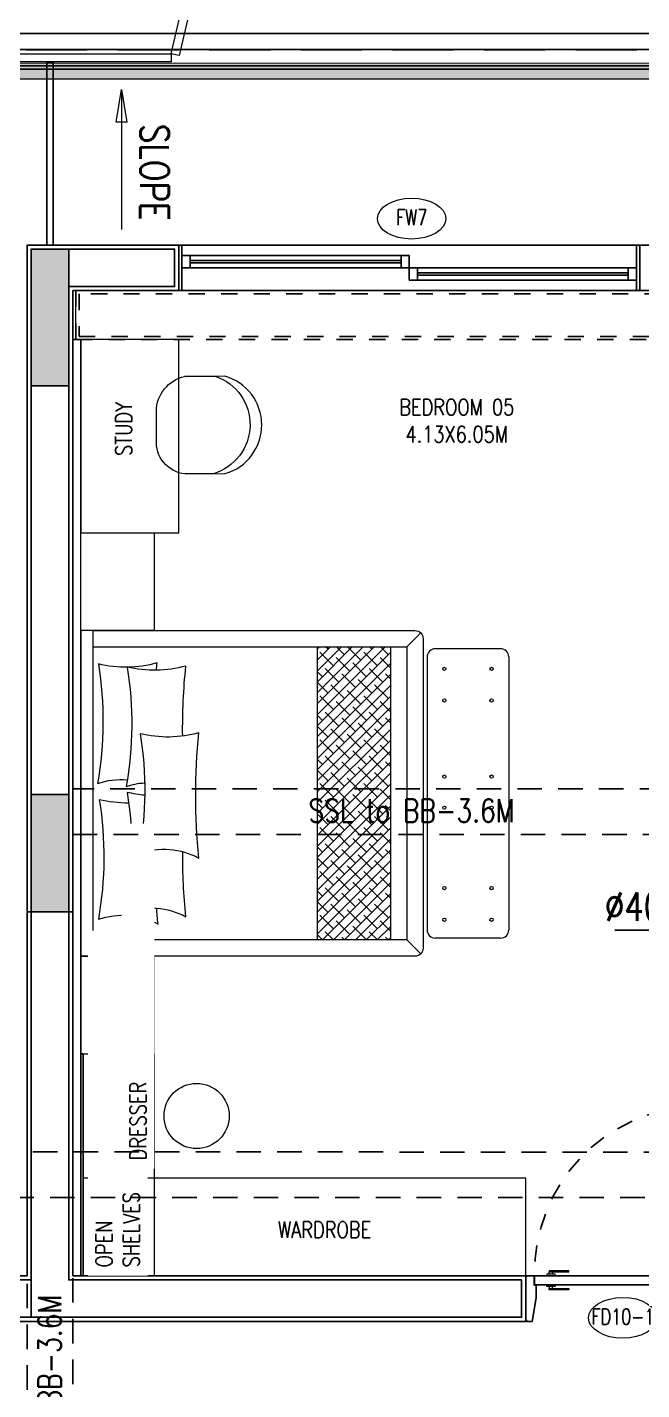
# Model space of a CAD drawing. Header units: metres. Extents: x 42 to 199, y -121 to 268.
# Drawn here: x 104.07 to 107.84, y 38.67 to 47.04 of the extents above; entities that cross this region are included whole.
import ezdxf
from ezdxf import colors
from ezdxf.entities.mleader import LeaderData, LeaderLine
from ezdxf.enums import TextEntityAlignment as Align
from ezdxf.math import Vec2, Vec3

# ---------------------------------------------------------------- set-up
doc = ezdxf.new("R2010")
doc.units = ezdxf.units.M
doc.header["$LTSCALE"] = 0.3
for name, pattern in [('CENTER', [2, 1.25, -0.25, 0.25, -0.25]), ('DASHED', [0.75, 0.5, -0.25]), ('FK_R_BLR_FINAL FLOOR PLANS_24.09.2020$0$DASHED2', [0.375, 0.25, -0.125]), ('HIDDEN', [0.375, 0.25, -0.125])]:
    doc.linetypes.add(name, pattern=pattern)
doc.layers.get('0').update_dxf_attribs({"color": 8})
for name, color, linetype in [('A-Cols', 8, 'Continuous'), ('A-DWV', 8, 'Continuous'), ('A-ELEVATION 3', 8, 'Continuous'), ('A-Glass', 8, 'Continuous'), ('A-Hidden-Above', 8, 'HIDDEN'), ('A-Pelmet', 8, 'CENTER'), ('A-TEXT ARCHITECURAL', 8, 'Continuous'), ('A-Wall-Full', 8, 'Continuous'), ('A-Wall-Plst', 8, 'Continuous')]:
    doc.layers.add(name, color=color, linetype=linetype)
for name, color, linetype, lineweight in [('A-DOOR TAGS', 8, 'Continuous', 9), ('A-Furniture', 8, 'Continuous', 0), ('AGI- TEXT', 7, 'Continuous', 0), ('AGI-EX RAIN WATER', 4, 'Continuous', 0), ('DA HOUSE ARCH LAYOUT', 8, 'Continuous', 9), ('ELEVATION 3', 8, 'Continuous', 13), ('PHE - DWS', 3, 'DASHED', 0)]:
    doc.layers.add(name, color=color, linetype=linetype, lineweight=lineweight)
doc.styles.add('ROMANS', font='romans.shx', dxfattribs={"width": 0.8, "height": 0.5})
doc.styles.add('RomanS-Narrow', font='romans.shx', dxfattribs={"width": 0.75})
doc.styles.get("Standard").update_dxf_attribs({"font": 'arial.ttf'})
doc.styles.add('T225', font='romans.shx', dxfattribs={"width": 0.8, "height": 0.25})
doc.dimstyles.get("Standard").update_dxf_attribs({"dimtxt": 0.3, "dimasz": 0.25, "dimexe": 0.18, "dimexo": 0.0625, "dimgap": 0.09, "dimtad": 0, "dimtih": 1, "dimtoh": 1, "dimzin": 0, "dimdsep": 46, "dimtxsty": 'Standard', "dimblk": 'ARCHTICK', "dimcen": 0.09, "dimclrd": 256, "dimclre": 256, "dimclrt": 256, "dimadec": 0, "dimazin": 0, "dimtfac": 1, "dimtofl": 0, "dimtmove": 0, "dimatfit": 3, "dimfxl": 1, "dimtolj": 1, "dimtzin": 0, "dimlwd": -1, "dimlwe": -1, "dimarcsym": 0})

# ---------------------------------------------------------------- blocks, each defined once
blk = doc.blocks.new('zw$4B53')
at = {"color": 8}
blk.add_lwpolyline([(0.42, -0.001), (0.42, -0.001), (0.412, 0.24, 0.413054), (0.103, 0.474), (-0.137, 0.465, 0.347123), (-0.428, 0.209), (-0.418, -0.055, 0.733409)], format="xyb", close=True, dxfattribs=at)
blk.add_lwpolyline([(0.412, 0.24), (0.424, -0.105, -0.753413), (-0.415, -0.136), (-0.428, 0.209)], format="xyb", dxfattribs=at)
blk = doc.blocks.new('FK_R_BLR_FINAL FLOOR PLANS_24.09.2020$0$pillow set')
at = {"color": 8, "linetype": 'FK_R_BLR_FINAL FLOOR PLANS_24.09.2020$0$DASHED2', "ltscale": 50}
blk.add_arc((-526.8455, 777.3109), 0.4633, 252.267, 298.99439, dxfattribs=at)
at = {"color": 8, "ltscale": 0.6}
for centre, radius, start, end in [((-529.1365, 776.447), 2.191, 351.83218, 11.12073), ((-526.6736, 777.2688), 0.4633, 252.267, 298.99439), ((-522.8581, 776.5886), 3.7761, 175.18376, 176.67368), ((-522.6862, 776.5465), 3.7761, 175.18376, 181.24828), ((-528.9646, 776.4049), 2.191, 351.83218, 11.12073), ((-526.587, 776.9102), 0.4633, 252.267, 298.99439), ((-522.5996, 776.1879), 3.7761, 175.18376, 186.88237), ((-528.878, 776.0463), 2.191, 351.83218, 11.12073), ((-526.7866, 775.4452), 0.7139, 90.06412, 104.69166), ((-526.6147, 775.403), 0.7139, 95.88915, 104.69166), ((-526.8359, 776.4771), 0.4633, 252.267, 275.31424), ((-529.1269, 775.6132), 2.191, 351.83218, 11.12073), ((-526.6597, 776.4992), 0.4633, 252.267, 266.62655), ((-528.9507, 775.6354), 2.191, 351.83218, 11.12073), ((-526.8359, 776.4771), 0.4633, 288.21587, 288.74751), ((-526.5281, 775.0445), 0.7139, 75.43116, 104.69166), ((-522.6724, 775.777), 3.7761, 180.34952, 186.88237), ((-526.6009, 774.6335), 0.7139, 75.43116, 104.69166), ((-522.8485, 775.7548), 3.7761, 186.19343, 186.88237), ((-526.777, 774.6113), 0.7139, 75.43116, 104.69166)]:
    blk.add_arc(centre, radius, start, end, dxfattribs=at)
blk = doc.blocks.new('zw$9CC5')
at = {"linetype": 'FK_R_BLR_FINAL FLOOR PLANS_24.09.2020$0$DASHED2', "ltscale": 50, "transparency": 33554549}
h = blk.add_hatch(dxfattribs=at)
h.set_pattern_fill('ANSI38', color=8, scale=0.015, angle=180, style=0)
h.set_pattern_definition([(45, (-191.109367, 61.404476), (-0.03367596, 0.03367596), []), (135, (-191.109367, 61.404476), (-0.101027881, 0.03367596), [0.1190625, -0.0714375])])
h.paths.add_polyline_path([(-0.66, 1.7), (-0.21, 1.7), (-0.21, -0.1), (-0.66, -0.1)])
at = {"color": 8, "ltscale": 0.6}
for p, q in [((-0.11, 1.7), (-0.0246, 1.7854)), ((-0.11, -0.1), (-0.0246, -0.1854))]:
    blk.add_line(p, q, dxfattribs=at)
at = {"color": 8, "ltscale": 50}
for p, q in [((-0.66, 1.7), (-0.66, -0.1)), ((-0.21, 1.7), (-0.21, -0.1))]:
    blk.add_line(p, q, dxfattribs=at)
at = {"color": 8, "ltscale": 2}
for p, q in [((0.4662, 1.6886), (0.0651, 1.6886)), ((0.015, 1.6385), (0.015, -0.0385)), ((0.5163, 1.6385), (0.5163, -0.0385)), ((0.4662, -0.0886), (0.0651, -0.0886))]:
    blk.add_line(p, q, dxfattribs=at)
at = {"color": 8, "ltscale": 0.6}
for points in [[(-2.035, 1.8), (-2.11, 1.8), (-2.11, -0.2), (-2.035, -0.2)], [(-2.035, 1.7), (-0.11, 1.7), (-0.11, -0.1), (-2.035, -0.1)]]:
    blk.add_lwpolyline(points, close=True, dxfattribs=at)
blk.add_lwpolyline([(-2.035, 1.8), (-0.06, 1.8, -0.414214), (-0.01, 1.75), (-0.01, -0.15, -0.414214), (-0.06, -0.2), (-2.035, -0.2)], format="xyb", close=True, dxfattribs=at)
at = {"color": 8, "ltscale": 2}
for centre in [(0.1207, 1.5652), (0.4106, 1.5652), (0.1207, 1.3713), (0.4106, 1.3713), (0.1207, 0.9039), (0.4106, 0.9039), (0.1207, 0.7128), (0.4106, 0.7128), (0.1207, 0.2184), (0.4106, 0.2184), (0.1207, 0.0245), (0.4106, 0.0245)]:
    blk.add_circle(centre, 0.01, dxfattribs=at)
for centre, start, end in [((0.0651, 1.6385), 90, 180), ((0.4662, 1.6385), 360, 90), ((0.0651, -0.0385), 180, 270), ((0.4662, -0.0385), 270, 360)]:
    blk.add_arc(centre, 0.0501, start, end, dxfattribs=at)
at = {"color": 8, "ltscale": 0.6, "xscale": -1, "rotation": 181.041621635059}
blk.add_blockref('FK_R_BLR_FINAL FLOOR PLANS_24.09.2020$0$pillow set', (510.7736, 786.3484), dxfattribs=at)
blk = doc.blocks.new('FK_R_BLR_FINAL FLOOR PLANS_24.09.2020$0$Door Legend-flat-46')
at = {"color": 8, "linetype": 'ByBlock'}
blk.add_ellipse((-0.0021, 0.106), major_axis=(0.21, 0.0004), ratio=0.597277, start_param=-3.141592653589793, end_param=3.141592653589793, dxfattribs=at)
blk = doc.blocks.new('*U113')
at = {"color": 8}
for points in [[(6.2336, -0.025), (6.2836, -0.025), (6.2836, 0.05), (6.2336, 0.05)], [(6.2836, 0.05), (6.2836, -0.025), (7.5786, -0.025), (7.5786, 0.05)], [(7.6286, -0.025), (7.5786, -0.025), (7.5786, 0.05), (7.6286, 0.05)]]:
    blk.add_lwpolyline(points, close=True, dxfattribs=at)
at = {"layer": 'A-Glass', "color": 8}
blk.add_lwpolyline([(6.2836, 0.0195), (6.2836, 0.0055), (7.5786, 0.0055), (7.5786, 0.0195)], close=True, dxfattribs=at)
blk = doc.blocks.new('*U123')
at = {"color": 8}
for points in [[(6.8545, -0.025), (6.9045, -0.025), (6.9045, 0.05), (6.8545, 0.05)], [(6.9045, 0.05), (6.9045, -0.025), (8.1995, -0.025), (8.1995, 0.05)], [(8.2495, -0.025), (8.1995, -0.025), (8.1995, 0.05), (8.2495, 0.05)]]:
    blk.add_lwpolyline(points, close=True, dxfattribs=at)
at = {"layer": 'A-Glass', "color": 8}
blk.add_lwpolyline([(6.9045, 0.0195), (6.9045, 0.0055), (8.1995, 0.0055), (8.1995, 0.0195)], close=True, dxfattribs=at)
blk = doc.blocks.new('zw$1CF8')
at = {"layer": 'A-Cols', "ltscale": 0.25}
h = blk.add_hatch(color=256, dxfattribs=at)
h.dxf.hatch_style = 1
h.paths.add_polyline_path([(0, 0), (0, 0.72), (0.23, 0.72), (0.23, 0)])
blk.add_lwpolyline([(0, 0), (0.23, 0), (0.23, 0.72), (0, 0.72)], close=True, dxfattribs=at)
blk = doc.blocks.new('zw$BD0')
at = {"layer": 'A-Cols', "ltscale": 0.25}
h = blk.add_hatch(color=256, dxfattribs=at)
h.dxf.hatch_style = 1
h.paths.add_polyline_path([(-0.115, -0.42), (-0.115, 0.42), (0.115, 0.42), (0.115, -0.42)])
blk.add_lwpolyline([(0.115, -0.42), (-0.115, -0.42), (-0.115, 0.42), (0.115, 0.42)], close=True, dxfattribs=at)
blk = doc.blocks.new('HANDLE DOOR')
for points in [[(-51948.5, 3519.8), (-51828.5, 3519.8), (-51828.5, 3526.5), (-51948.5, 3526.5)], [(-51814.5, 3550.6), (-51864.5, 3550.6), (-51864.5, 3540.6), (-51814.5, 3540.6)], [(-51828.5, 3526.5), (-51849, 3526.5), (-51849, 3540.6), (-51828.5, 3540.6)]]:
    blk.add_lwpolyline(points, close=True)
blk = doc.blocks.new('SCREEN')
at = {"layer": 'A-Furniture', "color": 8}
for points in [[(205.3195, -51.3727), (204.9487, -52.9595), (204.9, -52.9481), (205.2708, -51.3613)], [(204.9, -52.9981), (203.2705, -52.9981), (203.2705, -52.9481), (204.9, -52.9481)]]:
    blk.add_lwpolyline(points, close=True, dxfattribs=at)
at = {"layer": 'A-Hidden-Above', "color": 8, "linetype": 'Continuous', "ltscale": 3}
blk.add_lwpolyline([(209.7584, -52.8231), (209.7584, -52.9231), (185.446, -52.9231), (185.3461, -52.8231)], close=True, dxfattribs=at)
blk = doc.blocks.new('BEAM LAYOUTS AND DEPTS AS PER SITE')
at = {"layer": 'A-Hidden-Above', "color": 8, "ltscale": 2}
for points in [[(104.3462, 42.0823), (108.4762, 42.082), (108.4762, 42.362), (104.3462, 42.3623)], [(104.0662, 41.607), (104.3462, 41.607), (104.3462, 37.672), (104.0662, 37.672)], [(98.9567, 39.8523), (108.5012, 39.852), (108.5012, 40.132), (98.9567, 40.1323)]]:
    blk.add_lwpolyline(points, close=True, dxfattribs=at)
at = {"layer": 'A-Hidden-Above', "color": 8, "ltscale": 2, "insert": (105.7924, 42.2989, -56.1891), "char_height": 0.140941, "width": 2.330906, "attachment_point": 1, "style": 'ROMANS'}
blk.add_mtext('SSL to BB-3.6M', dxfattribs=at)
at = {"layer": 'A-Hidden-Above', "color": 8, "ltscale": 2, "insert": (104.1337, 37.9898, -56.1891), "char_height": 0.140941, "width": 2.330906, "attachment_point": 1, "rotation": 90, "style": 'ROMANS'}
blk.add_mtext('SSL to BB-3.6M', dxfattribs=at)
blk = doc.blocks.new('DA HOUSE ARCH LAYOUT')
at = {"color": 8, "transparency": 33554687}
blk.add_wipeout([(-11.75, 107.63), (-11.75, 78.6832), (-4.6699, 77.9793), (-4.6699, 87.3699), (20.9401, 87.3699), (20.94, 97.27), (30.1376, 97.27), (30.1376, 95.8004), (30.1509, 95.6202), (30.2068, 95.3936), (30.2908, 95.2058), (30.4267, 95.0082), (30.5877, 94.8493), (30.7469, 94.7385), (30.9156, 94.6565), (31.1167, 94.5963), (31.3676, 94.5704), (31.6721, 94.6087), (31.9475, 94.7157), (32.1814, 94.8781), (32.441, 95.1999), (32.4934, 95.3049), (32.5584, 95.4923), (32.5869, 95.6387), (32.5967, 95.8477), (32.5782, 96.0181), (32.5404, 96.1711), (32.4781, 96.3293), (32.428, 96.4237), (32.3565, 96.5318), (32.2288, 96.6615), (32.1161, 96.7764), (31.9914, 96.8605), (31.8786, 96.9192), (31.3843, 97.0303), (31.3843, 97.1695), (32.0248, 97.1695), (32.0248, 106.3305), (12.6625, 106.33), (12.6624, 107.63)], dxfattribs=at).dxf.layer = 'A-ELEVATION 3'
at = {"layer": 'A-DWV', "color": 8, "linetype": 'Continuous'}
for points in [[(7.08, 106.3302), (7.04, 106.3302), (7.04, 107.455), (7.08, 107.455)], [(10.033, 100), (10.033, 99.943), (10.045, 99.943), (10.045, 99.8642), (10.02, 99.72), (9.986, 99.72), (9.986, 99.726), (9.98, 99.726), (9.98, 99.994), (9.986, 99.994), (9.986, 100)], [(11.073, 99.945), (10.035, 99.945), (10.035, 100), (11.073, 100)]]:
    blk.add_lwpolyline(points, close=True, dxfattribs=at)
at = {"layer": 'A-ELEVATION 3', "color": 8}
for points in [[(7.854, 106.33), (7.854, 106.326), (7.85, 106.326), (7.85, 106.0538), (7.854, 106.0538), (7.854, 106.0498), (7.87, 106.0498), (7.87, 106.33)], [(7.87, 106.33), (10.66, 106.33), (10.66, 106.0498), (7.87, 106.0498)], [(10.676, 106.33), (10.676, 106.326), (10.68, 106.326), (10.68, 106.0538), (10.676, 106.0538), (10.676, 106.0498), (10.66, 106.0498), (10.66, 106.33)]]:
    blk.add_lwpolyline(points, close=True, dxfattribs=at)
at = {"layer": 'A-Furniture', "color": 8}
for points in [[(7.2, 105.7498), (7.219, 105.7498), (7.219, 106.0498), (7.2, 106.0498)], [(7.2, 100), (7.25, 100), (7.25, 105.7498), (7.2, 105.7498)], [(7.25, 103.9621), (7.25, 104.5621), (7.7, 104.5621), (7.7, 103.9621)], [(7.25, 101.9621), (7.25, 101.3621), (7.7, 101.3621), (7.7, 101.9621)], [(7.25, 101.3621), (7.7, 101.3621), (7.7, 100), (7.25, 100)]]:
    blk.add_lwpolyline(points, close=True, dxfattribs=at)
blk.add_circle((7.9599, 100.9812), 0.2, dxfattribs=at)
at = {"layer": 'A-Wall-Full', "color": 8, "transparency": 33554687}
blk.add_lwpolyline([(6.195, 99.975), (6.945, 99.975), (6.945, 99.745), (6.195, 99.745)], close=True, dxfattribs=at)
at = {"layer": 'A-Wall-Plst', "color": 8}
blk.add_lwpolyline([(11.61, 106.3301), (11.61, 104.8503), (11.3271, 104.8503), (11.3271, 106.0498), (10.68, 106.0498), (10.68, 106.33)], close=True, dxfattribs=at)
at = {"layer": 'ELEVATION 3', "color": 8}
for points in [[(9.981, 100), (9.981, 99.995), (9.985, 99.995), (9.985, 100), (9.986, 100), (9.986, 99.994), (9.98, 99.994), (9.98, 100)], [(9.981, 99.72), (9.981, 99.725), (9.985, 99.725), (9.985, 99.72), (9.986, 99.72), (9.986, 99.726), (9.98, 99.726), (9.98, 99.72)]]:
    blk.add_lwpolyline(points, close=True, dxfattribs=at)
at = {"layer": 'A-Cols', "color": 8, "ltscale": 0.25}
for name, p in [('zw$BD0', (7.06, 105.885)), ('zw$1CF8', (6.945, 102.235))]:
    blk.add_blockref(name, p, dxfattribs=at)
at = {"layer": 'A-DOOR TAGS', "color": 8}
ref = blk.add_blockref('FK_R_BLR_FINAL FLOOR PLANS_24.09.2020$0$Door Legend-flat-46', (9.2815, 106.3861), dxfattribs=at)
ref.add_attrib('D1', 'FW7', dxfattribs={"layer": '0', "height": 0.096, "style": 'RomanS-Narrow', "width": 0.75}).set_placement((9.2805, 106.4992, 0), align=Align.MIDDLE)
ref = blk.add_blockref('FK_R_BLR_FINAL FLOOR PLANS_24.09.2020$0$Door Legend-flat-46', (10.5785, 99.6357), dxfattribs=at)
ref.add_attrib('D1', 'FD10-1', dxfattribs={"layer": '0', "height": 0.096, "style": 'RomanS-Narrow', "width": 0.75}).set_placement((10.5775, 99.7487, 0), align=Align.MIDDLE)
at = {"layer": 'A-DWV', "color": 8}
blk.add_blockref('*U113', (1.6364, 106.2149), dxfattribs=at)
at = {"layer": 'A-DWV', "color": 8, "xscale": -1}
blk.add_blockref('*U123', (17.5145, 106.1399), dxfattribs=at)
at = {"layer": 'A-Furniture', "color": 8, "xscale": -0.7129166231001988, "yscale": 0.7129166231001985, "zscale": 0.7129166231001985, "rotation": 92.43700348607157}
blk.add_blockref('zw$4B53', (8.0482, 105.225), dxfattribs=at)
at = {"layer": 'A-Furniture', "color": 8}
blk.add_blockref('zw$9CC5', (9.36, 102.1621), dxfattribs=at)
at = {"layer": 'ELEVATION 3', "color": 8, "yscale": 0.0009999999999999996, "zscale": 0.0009999999999999996}
for p, xscale, rotation in [((-41.705, 103.5431), 0.0009999999999999996, 180.0082332470337), ((-41.705, 96.4019), -0.0009999999999999996, 359.9917667529662)]:
    blk.add_blockref('HANDLE DOOR', p, dxfattribs=dict(at, xscale=xscale, rotation=rotation))
at = {"layer": 'A-TEXT ARCHITECURAL', "color": 8, "insert": (7.4627, 105.0345), "char_height": 0.1, "width": 2.017239, "attachment_point": 1, "rotation": 90, "style": 'ROMANS', "bg_fill": 2}
blk.add_mtext('STUDY', dxfattribs=at)
at = {"layer": 'A-TEXT ARCHITECURAL', "color": 8, "insert": (8.5486, 105.3844, -28.1122), "char_height": 0.1, "width": 2.017239, "attachment_point": 1, "style": 'ROMANS'}
blk.add_mtext('\\pxqc;BEDROOM 05\\P4.13X6.05M ', dxfattribs=at)
at = {"layer": 'A-TEXT ARCHITECURAL', "color": 8, "insert": (8.4588, 100.3325), "char_height": 0.1, "width": 2.017239, "attachment_point": 1, "style": 'ROMANS', "bg_fill": 2}
blk.add_mtext('WARDROBE', dxfattribs=at)
at = {"layer": 'A-Furniture', "color": 8}
for points in [[(7.25, 105.7498), (7.25, 104.5621), (7.85, 104.5621), (7.85, 105.7498)], [(9.98, 100.6002), (7.7, 100.6002), (7.7, 100.0002), (9.98, 100.0002)]]:
    blk.add_lwpolyline(points, close=True, dxfattribs=at)
at = {"layer": 'A-Glass', "color": 8}
blk.add_lwpolyline([(12.5125, 107.43), (-11.55, 107.43), (-11.55, 87.5699), (-4.0002, 87.57), (-4, 91.47), (-4.02, 91.47), (-4.0202, 87.59), (-11.53, 87.5899), (-11.53, 107.41), (12.5125, 107.41)], close=True, dxfattribs=at)
at = {"layer": 'A-Hidden-Above', "color": 8, "ltscale": 5}
blk.add_lwpolyline([(-11.65, 87.47), (-11.65, 107.53), (12.6624, 107.5286), (12.6625, 106.33)], dxfattribs=at)
at = {"layer": 'A-Hidden-Above', "color": 8}
blk.add_arc((11.0562, 100.0193), 1.0214, 92.03039, 181.08121, dxfattribs=at)
at = {"layer": 'A-Pelmet', "color": 8, "ltscale": 0.25}
for points in [[(11.2291, 106.0498), (7.219, 106.0498), (7.219, 105.7498), (11.2291, 105.7498)], [(11.2101, 106.0308), (7.238, 106.0308), (7.238, 105.7688), (11.2101, 105.7688)]]:
    blk.add_lwpolyline(points, close=True, dxfattribs=at)
at = {"layer": 'A-Wall-Full', "color": 8}
blk.add_lwpolyline([(7.175, 106.075), (7.825, 106.075), (7.825, 106.3052), (7.175, 106.3052)], close=True, dxfattribs=at)
at = {"layer": 'A-Wall-Plst', "color": 8}
blk.add_lwpolyline([(7.2, 106.05), (7.2, 100), (9.98, 100), (9.98, 99.72), (6.17, 99.72), (6.17, 100), (6.92, 100), (6.92, 106.3302), (7.85, 106.3302), (7.85, 106.05), (7.2, 106.05)], dxfattribs=at)
at = {"color": 8, "ltscale": 0.25}
blk.add_wipeout([(7.25, 101.3621), (7.2625, 101.3621), (7.2625, 100), (7.25, 100)], dxfattribs=at).dxf.layer = 'A-DOOR TAGS'
at = {"layer": 'A-Furniture', "color": 8}
blk.add_line((7.7, 100.6002), (7.2625, 100.6002), dxfattribs=at)
at = {"layer": 'A-TEXT ARCHITECURAL', "color": 8, "insert": (7.342, 100.0516), "char_height": 0.1, "width": 2.017239, "attachment_point": 1, "rotation": 90, "style": 'ROMANS', "bg_fill": 2}
blk.add_mtext('OPEN \\PSHELVES', dxfattribs=at)
at = {"layer": 'A-ELEVATION 3', "color": 8, "ltscale": 0.25}
blk.add_lwpolyline([(7.25, 101.3621), (7.2625, 101.3621), (7.2625, 100), (7.25, 100)], close=True, dxfattribs=at)
at = {"layer": 'A-TEXT ARCHITECURAL', "color": 8, "insert": (7.5506, 100.7083), "char_height": 0.1, "width": 2.017239, "attachment_point": 1, "rotation": 90, "style": 'ROMANS', "bg_fill": 2}
blk.add_mtext('DRESSER', dxfattribs=at)
at = {"layer": 'A-ELEVATION 3', "color": 8}
blk.add_lwpolyline([(12.6624, 107.53), (-11.65, 107.53), (-11.65, 87.4699), (-3.9002, 87.47), (-3.9, 91.47)], dxfattribs=at)
at = {"layer": 'A-Wall-Full', "color": 8}
blk.add_lwpolyline([(6.945, 99.745), (9.955, 99.745), (9.955, 99.975), (7.175, 99.975), (7.175, 106.3052), (6.945, 106.3052)], close=True, dxfattribs=at)
at = {"layer": 'A-Cols', "color": 8}
blk.add_blockref('BEAM LAYOUTS AND DEPTS AS PER SITE', (-97.1462, 60.628), dxfattribs=at)
at = {"layer": 'A-Hidden-Above', "color": 8, "ltscale": 0.25}
blk.add_blockref('SCREEN', (-197.0961, 160.4531), dxfattribs=at)
blk = doc.blocks.new('_ClosedBlank')
at = {"color": 0, "linetype": 'ByBlock', "lineweight": -2}
for p, q in [((-1, 0.167), (0, 0)), ((-1, 0.167), (-1, -0.167)), ((0, 0), (-1, -0.167))]:
    blk.add_line(p, q, dxfattribs=at)
blk = doc.blocks.new('_ArchTick')
at = {"color": 6, "linetype": 'ByBlock', "const_width": 0.045}
blk.add_lwpolyline([(-0.15, -0.15), (0.15, 0.15)], dxfattribs=at)

msp = doc.modelspace()

# ---------------------------------------------------------------- block references
at = {"layer": 'DA HOUSE ARCH LAYOUT'}
msp.add_blockref('DA HOUSE ARCH LAYOUT', (97.1462, -60.628), dxfattribs=at)

# ---------------------------------------------------------------- next in the draw order: hatches: boundary and pattern name
at = {"layer": 'AGI-EX RAIN WATER'}
h = msp.add_hatch(dxfattribs=at)
h.set_pattern_fill('ANGLE', color=256, scale=0.01)
h.set_pattern_definition([(0, (0, 0), (0, 0.06985), [0.0508, -0.01905]), (90, (0, 0), (-0.06985, 4e-18), [0.0508, -0.01905])])
h.paths.add_polyline_path([(93.1261, 26.9594), (93.1261, 27.0594), (92.2835, 27.0594), (87.7166, 27.0594), (85.7134, 27.0594), (85.6884, 39.8396), (85.6884, 46.72), (109.6583, 46.7197), (109.6583, 46.8197), (85.5884, 46.82), (85.5884, 39.8395), (85.6136, 26.9594), (87.7166, 26.9594)])

# ---------------------------------------------------------------- next in the draw order: linework, layer by layer
msp.add_lwpolyline([(93.1261, 30.8388), (93.1261, 26.9594), (87.7166, 26.9594), (85.6136, 26.9594), (85.5884, 39.8395), (85.5884, 46.82), (109.6583, 46.8197), (109.6583, 46.7197), (85.6884, 46.72), (85.6884, 39.8396), (85.7134, 27.0594), (87.7166, 27.0594), (92.2835, 27.0594), (92.2835, 30.8388), (93.1262, 30.8388)], dxfattribs=at)

# ---------------------------------------------------------------- next in the draw order: texts
at = {"layer": 'AGI- TEXT', "color": 0, "insert": (104.4379, -71.3967, -29.7776), "char_height": 0.175, "width": 117.843498, "attachment_point": 9, "rotation": 269.8427, "style": 'ROMANS'}
msp.add_mtext('\\pxql;SLOPE', dxfattribs=at)

# ---------------------------------------------------------------- next in the draw order: leaders
at = {"color": 1}
msp.add_leader([(104.6445, 46.6569), (104.6445, 45.797)], dimstyle='Standard', override={"dimscale": 20, "dimtxt": 150, "dimasz": 0.01, "dimexe": 3, "dimexo": 3, "dimgap": 2, "dimzin": 12, "dimcen": 0, "dimclrd": 1, "dimadec": 2, "dimazin": 3, "dimtfac": 1, "dimtofl": 1, "dimldrblk": 'ClosedBlank', "dimtvp": 50, "dimlwd": 13, "dimlwe": 13, "dimarcsym": 1}, dxfattribs=at)
at = {"layer": 'PHE - DWS', "color": 51, "linetype": 'ByBlock', "ltscale": 0.25, "true_color": 0xf7f281}
ml = msp.add_multileader_mtext('Standard', dxfattribs=at)
ml.set_content('%%C40WP (TYP)', color=1, style='T225')
ml.set_leader_properties()
ml.set_arrow_properties(name='CLOSEDBLANK')
ml.build(insert=Vec2(0, 0))
ml.multileader.update_dxf_attribs({"text_right_attachment_type": 6, "text_top_attachment_type": 0, "text_bottom_attachment_type": 0, "dogleg_length": 0.36, "arrow_head_size": 0.15})
ctx = ml.context
ctx.base_point, ctx.char_height, ctx.arrow_head_size, ctx.landing_gap_size, ctx.plane_origin = Vec3(107.4957, 41.6101, -0.05), 0.175, 0.15, 0, Vec3(-2196.004, -12.5512, -0.05)
ctx.right_attachment, ctx.text_align_type = 6, 2
notes = []
notes.append((ctx, [(1, (1, 1, 0), (109.0764, 41.4934, -0.05), (-1, 0), 0.2407, [(0, [(109.0764, 41.0054, -0.05)], 256, [])])]))
ctx.mtext.insert, ctx.mtext.width, ctx.mtext.alignment, ctx.mtext.flow_direction = Vec3(108.8357, 41.7267, -0.05), 1.940502, 3, 5
for ctx, leaders in notes:
    for number, flags, end, landing, length, lines in leaders:
        leader = LeaderData()
        leader.index, (leader.has_last_leader_line, leader.has_dogleg_vector, leader.attachment_direction) = number, flags
        leader.last_leader_point, leader.dogleg_vector, leader.dogleg_length = Vec3(end), Vec3(landing), length
        for number, points, colour, breaks in lines:
            line = LeaderLine()
            line.index, line.vertices, line.color, line.breaks = number, Vec3.list(points), colors.encode_raw_color(colour), breaks
            leader.lines.append(line)
        ctx.leaders.append(leader)

doc.saveas('drawing.dxf')
